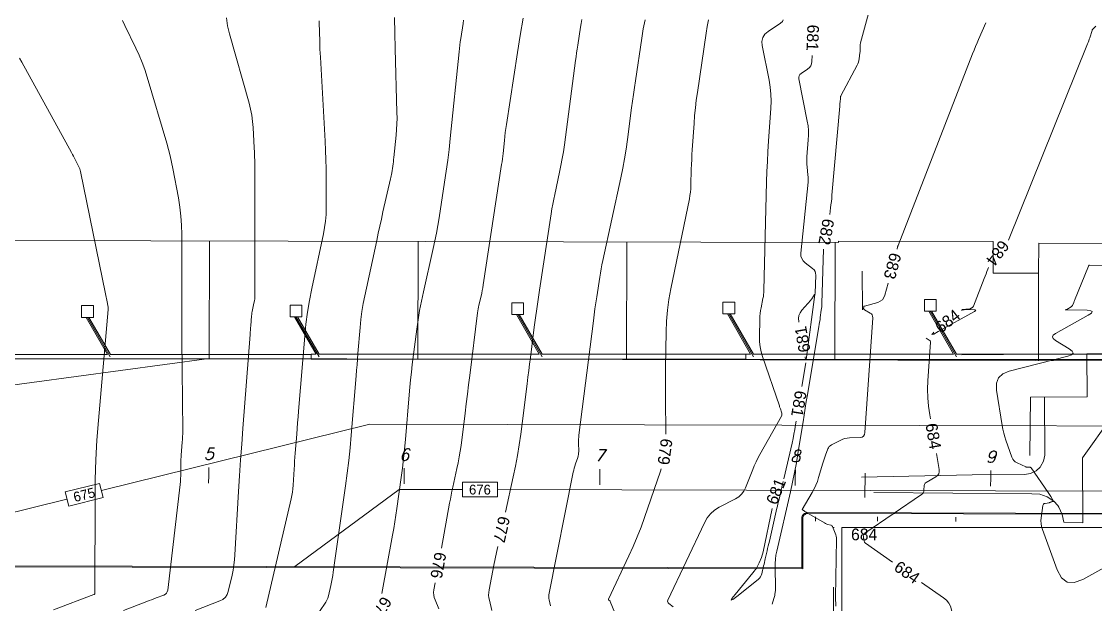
# Model space of a CAD drawing. Extents: x 9956 to 12723, y 9559 to 10903.
# Drawn here: x 10478 to 11028, y 10046 to 10344 of the extents above; entities that cross this region are included whole.
import ezdxf
from ezdxf.enums import TextEntityAlignment as Align

# ---------------------------------------------------------------- set-up
doc = ezdxf.new("R2010")
doc.units = 0
doc.header["$MEASUREMENT"] = 0
doc.linetypes.add('DGN Style 4', pattern=[121.953328, 60.938578, -30.469289, 0.076173, -30.469289])
doc.linetypes.add('DGN Style 6', pattern=[144.881468, 0.076173, -30.469289, 53.321255, -30.469289, 0.076173, -30.469289])
for name, color, linetype, lineweight in [('A-SITE-CARS', 7, 'Continuous', 0), ('A-SITE-FENC', 7, 'Continuous', 0), ('A-SITE-PLAY', 7, 'Continuous', 0), ('A-SITE-WATR', 7, 'Continuous', 0), ('A-SPOT', 7, 'Continuous', 0), ('G-ANNO-BRDR', 7, 'Continuous', 0), ('P-PVMT-JB', 7, 'Continuous', 0), ('PROJECT AREA', 7, 'Continuous', 0), ('x-SLAB EDGES', 7, 'Continuous', 0)]:
    doc.layers.add(name, color=color, linetype=linetype, lineweight=lineweight)
doc.styles.add('Style-Font 001', font='Font 001.shx')
doc.styles.add('Style-ITALICS', font='ITALICS.shx')
doc.styles.add('Style-WORKING', font='WORKING.shx')

msp = doc.modelspace()

# ---------------------------------------------------------------- linework, layer by layer
at = {"layer": 'A-SITE-CARS', "color": 7, "linetype": 'Continuous', "lineweight": 0}
for q in [(10897.77, 10035.74), (11124.43, 10085.05)]:
    msp.add_line((10897.77, 10085.05), q, dxfattribs=at)
at = {"layer": 'A-SITE-FENC', "color": 7, "linetype": 'Continuous', "lineweight": 0}
for p, q in [((10731.38, 10193.9), (10743.11, 10173.58)), ((10732.82, 10193.9), (10744.56, 10173.58)), ((10839.3, 10194.21), (10851.15, 10173.7)), ((10840.75, 10194.21), (10852.59, 10173.7)), ((10942.32, 10195.65), (10954.99, 10173.7)), ((10943.76, 10195.65), (10956.44, 10173.7)), ((10511.36, 10192.45), (10522.33, 10173.45)), ((10512.81, 10192.45), (10523.78, 10173.45)), ((10617.98, 10192.76), (10629.06, 10173.58)), ((10619.43, 10192.76), (10630.5, 10173.58)), ((10522.33, 10173.45), (10431.07, 10173.45)), ((10626.5, 10173.45), (10523.78, 10173.45)), ((10626.5, 10173.58), (10626.5, 10171.08)), ((10629.06, 10173.58), (10626.5, 10173.58)), ((10743.11, 10173.58), (10630.5, 10173.58)), ((10848.66, 10173.58), (10744.56, 10173.58)), ((10848.66, 10173.7), (10848.66, 10170.95)), ((10851.15, 10173.7), (10848.66, 10173.7)), ((10954.99, 10173.7), (10852.59, 10173.7)), ((11059.97, 10173.7), (10956.44, 10173.7)), ((10626.5, 10171.2), (10426.85, 10171.2)), ((10848.66, 10171.08), (10626.5, 10171.08)), ((11059.97, 10170.95), (10848.66, 10170.95))]:
    msp.add_line(p, q, dxfattribs=at)
at = {"layer": 'A-SITE-FENC', "color": 7, "linetype": 'DGN Style 4', "lineweight": 0}
for p, q in [((10732.1, 10193.9), (10744.56, 10172.33)), ((10840.03, 10194.21), (10852.66, 10172.33)), ((10943.04, 10195.65), (10956.51, 10172.33)), ((10512.07, 10192.45), (10523.69, 10172.33)), ((10618.7, 10192.76), (10630.5, 10172.33))]:
    msp.add_line(p, q, dxfattribs=at)
at = {"layer": 'A-SITE-FENC', "color": 7, "linetype": 'Continuous', "lineweight": 0, "flags": 128}
for points in [[(10729.1, 10199.9), (10735.1, 10199.9), (10735.1, 10193.9), (10729.1, 10193.9)], [(10837.03, 10200.21), (10843.03, 10200.21), (10843.03, 10194.21), (10837.03, 10194.21)], [(10940.04, 10195.65), (10946.04, 10195.65), (10946.04, 10201.65), (10940.04, 10201.65)], [(10509.08, 10198.45), (10515.08, 10198.45), (10515.08, 10192.45), (10509.08, 10192.45)], [(10615.7, 10198.76), (10621.7, 10198.76), (10621.7, 10192.76), (10615.7, 10192.76)]]:
    msp.add_lwpolyline(points, close=True, dxfattribs=at)
at = {"layer": 'A-SITE-PLAY', "color": 7, "lineweight": 0, "flags": 128}
msp.add_lwpolyline([(10959.19, 10173.27), (11023.08, 10173.85), (11023.22, 10151.81), (10994.27, 10151.63), (10994.03, 10121.81)], dxfattribs=at)
at = {"layer": 'A-SITE-WATR', "color": 7, "lineweight": 0}
msp.add_line((10964.43, 10112.02), (10907.94, 10110.72), dxfattribs=at)
at = {"layer": 'A-SITE-WATR', "color": 7, "linetype": 'Continuous', "lineweight": 0}
for p, q in [((10877.38, 10089.69), (10877.32, 10064.45)), ((10877.88, 10089.69), (10877.82, 10063.95)), ((11342.99, 10091.55), (10880.39, 10092.68)), ((11342.99, 10091.05), (10880.39, 10092.18)), ((10327.84, 10065.29), (10877.82, 10063.95)), ((10328.34, 10065.79), (10877.32, 10064.45))]:
    msp.add_line(p, q, dxfattribs=at)
at = {"layer": 'A-SITE-WATR', "color": 7, "lineweight": 0, "flags": 128}
for points in [[(10914.27, 10102.89), (10995.06, 10102.29), (10999.07, 10102.02), (11002.87, 10100.71), (11006.2, 10098.46), (11008.23, 10096.24), (11008.82, 10095.42), (11010.55, 10091.79), (11011.27, 10087.84), (11021.04, 10087.52), (11020.94, 10120.62), (11035.72, 10141.53), (11035.33, 10173.83), (11023.21, 10173.82)], [(11001.53, 10151.67), (11001.62, 10121.99), (11000.98, 10118.92), (10999.45, 10116.19), (10999.28, 10115.97), (10997.18, 10114.03), (10994.37, 10112.64), (10991.27, 10112.16), (10964.43, 10112.02)]]:
    msp.add_lwpolyline(points, dxfattribs=at)
at = {"layer": 'A-SITE-WATR', "color": 7, "linetype": 'Continuous', "lineweight": 0, "extrusion": (0, 0, -1)}
for radius in [3, 2.5]:
    msp.add_arc((-10880.38, 10089.68), radius, 0.1405, 90.1405, dxfattribs=at)
at = {"layer": 'A-SPOT', "color": 7, "linetype": 'Continuous', "lineweight": 0, "flags": 128}
msp.add_lwpolyline([(10897.16, 10630.62), (10328.85, 10632.02), (10328.88, 10642.02), (10253.88, 10642.2), (10253.7, 10567.2), (10263.7, 10567.18), (10262.88, 10232.19), (10896.18, 10230.64), (10896.18, 10231.41), (10975.18, 10231.22), (10975.14, 10215.11), (10998.47, 10215.06), (10998.51, 10230.39), (11582.82, 10228.96), (11583.64, 10563.94), (11593.64, 10563.92), (11593.82, 10638.91), (11518.83, 10639.1), (11518.8, 10629.1), (10977.16, 10630.43), (10977.16, 10629.66), (10897.16, 10629.85)], close=True, dxfattribs=at)
at = {"layer": 'G-ANNO-BRDR', "color": 43, "linetype": 'Continuous', "lineweight": 0}
for p, q in [((10574.49, 10231.43), (10574.34, 10171.43)), ((10681.15, 10231.17), (10681, 10171.17)), ((10787.81, 10230.91), (10787.66, 10170.91)), ((10894.47, 10230.64), (10894.33, 10170.64)), ((10998.47, 10215.06), (10998.36, 10170.39)), ((10884.38, 10088.29), (10884.38, 10090.56)), ((10916.09, 10088.27), (10916.09, 10090.55)), ((10956.09, 10088.13), (10956.09, 10090.41))]:
    msp.add_line(p, q, dxfattribs=at)
at = {"layer": 'G-ANNO-BRDR', "color": 43, "linetype": 'Continuous', "lineweight": 0, "flags": 128}
for points in [[(10891.61, 10244.93), (10892.08, 10248.39), (10892.28, 10250.01), (10892.47, 10251.63), (10892.64, 10253.26), (10892.79, 10254.89), (10896.73, 10300.43), (10896.77, 10300.91), (10896.81, 10301.38), (10896.85, 10301.86), (10896.89, 10302.34), (10897.07, 10304.4), (10897.08, 10304.48), (10897.09, 10304.57), (10897.1, 10304.66), (10897.12, 10304.74), (10897.17, 10305.03), (10897.18, 10305.09), (10897.2, 10305.15), (10897.21, 10305.2), (10897.23, 10305.26), (10897.28, 10305.45), (10897.29, 10305.48), (10897.31, 10305.52), (10897.32, 10305.56), (10897.34, 10305.6), (10905.67, 10321.31), (10906.04, 10322.09), (10906.34, 10322.89), (10906.55, 10323.72), (10906.7, 10324.58), (10907.06, 10327.58), (10907.12, 10328.1), (10907.16, 10328.61), (10907.18, 10329.13), (10907.19, 10329.65), (10907.2, 10331.34), (10907.22, 10331.7), (10907.25, 10332.06), (10907.31, 10332.41), (10907.4, 10332.76), (10915.05, 10360.95)], [(10530.47, 10042.62), (10542.49, 10047.25), (10543.69, 10047.71), (10544.88, 10048.17), (10546.08, 10048.62), (10547.28, 10049.08), (10551.2, 10050.56), (10551.95, 10050.95), (10552.51, 10051.48), (10552.89, 10052.16), (10553.09, 10052.98), (10559.45, 10107.03), (10559.6, 10108.52), (10559.71, 10110.02), (10559.78, 10111.51), (10559.8, 10113.01), (10559.8, 10117.91), (10559.82, 10118.96), (10559.85, 10120.01), (10559.91, 10121.06), (10559.99, 10122.11), (10560.56, 10128.67), (10560.66, 10130.08), (10560.73, 10131.49), (10560.77, 10132.9), (10560.78, 10134.31), (10560.39, 10181.26), (10560.33, 10188.52), (10560.3, 10195.78), (10560.28, 10203.04), (10560.28, 10210.31), (10560.3, 10234.77), (10560.2, 10239.48), (10559.88, 10244.16), (10559.33, 10248.82), (10558.57, 10253.47), (10555.73, 10268.6), (10555.09, 10271.83), (10554.35, 10275.04), (10553.54, 10278.24), (10552.65, 10281.41), (10542.65, 10315.27), (10541.44, 10319.05), (10540.07, 10322.77), (10538.54, 10326.43), (10536.86, 10330.03), (10531.09, 10341.68), (10529.96, 10344.21)], [(10583.1, 10345.6), (10583.72, 10341.44), (10584.7, 10337.31), (10594.7, 10301.88), (10595.48, 10298.82), (10596.08, 10295.73), (10596.51, 10292.62), (10596.77, 10289.47), (10597.35, 10279.15), (10597.46, 10276.94), (10597.54, 10274.73), (10597.59, 10272.52), (10597.61, 10270.3), (10597.68, 10204.16), (10597.65, 10203.05), (10597.57, 10201.95), (10597.42, 10200.86), (10597.22, 10199.77), (10596.46, 10196.23), (10596.31, 10195.47), (10596.18, 10194.7), (10596.08, 10193.93), (10596, 10193.16), (10595.59, 10188.1), (10595.5, 10187.02), (10595.41, 10185.93), (10595.33, 10184.85), (10595.24, 10183.76), (10591.55, 10135.68), (10590.95, 10127.64), (10590.39, 10119.59), (10589.87, 10111.53), (10589.38, 10103.48), (10587.51, 10071.12), (10587.3, 10068.51), (10586.98, 10065.91), (10586.55, 10063.33), (10586.01, 10060.77), (10584.06, 10052.42), (10583.48, 10050.77), (10582.57, 10049.41), (10581.34, 10048.32), (10579.79, 10047.52), (10567.12, 10042.65)], [(10630.52, 10344.01), (10630.55, 10342.99), (10630.82, 10333.51), (10630.89, 10331.48), (10630.97, 10329.45), (10631.06, 10327.42), (10631.17, 10325.39), (10633.57, 10282.45), (10633.8, 10277.75), (10633.97, 10273.04), (10634.07, 10268.33), (10634.11, 10263.62), (10634.13, 10248.23), (10634.05, 10244.94), (10633.79, 10241.67), (10633.36, 10238.42), (10632.75, 10235.19), (10626.73, 10207.12), (10625.53, 10201.1), (10624.54, 10195.04), (10623.74, 10188.95), (10623.14, 10182.84), (10619.98, 10144.48), (10619.74, 10141.54), (10619.51, 10138.6), (10619.27, 10135.66), (10619.05, 10132.72), (10618.31, 10123.11), (10618.16, 10121.05), (10618.01, 10118.99), (10617.88, 10116.93), (10617.75, 10114.87), (10617.28, 10106.64), (10617.14, 10104.88), (10616.92, 10103.14), (10616.63, 10101.4), (10616.27, 10099.68), (10603.27, 10044.14)], [(10669.14, 10345.66), (10669.23, 10337.73), (10669.41, 10329.81), (10670.35, 10297.2), (10670.38, 10294.27), (10670.32, 10291.35), (10670.17, 10288.44), (10669.92, 10285.53), (10668.75, 10274.13), (10668.63, 10273.04), (10668.5, 10271.95), (10668.35, 10270.86), (10668.19, 10269.77), (10667.65, 10266.23), (10667.53, 10265.47), (10667.39, 10264.72), (10667.24, 10263.96), (10667.07, 10263.21), (10663.18, 10246.32), (10662.36, 10242.7), (10661.54, 10239.07), (10660.74, 10235.44), (10659.96, 10231.81), (10653.88, 10203.5), (10653.08, 10199.48), (10652.42, 10195.45), (10651.89, 10191.39), (10651.49, 10187.32), (10650.39, 10173.98), (10650.15, 10171.12), (10649.92, 10168.26), (10649.68, 10165.4), (10649.45, 10162.54), (10646.94, 10132.26), (10646.36, 10125.78), (10645.68, 10119.31), (10644.9, 10112.85), (10644.03, 10106.4), (10637.73, 10062.16), (10637.47, 10060.48), (10637.18, 10058.82), (10636.85, 10057.16), (10636.49, 10055.5), (10635.25, 10050.11), (10634.93, 10048.98), (10634.51, 10047.89), (10633.99, 10046.85), (10633.36, 10045.85), (10629.61, 10040.46)], [(10734.82, 10345.27), (10733.42, 10336.52), (10732.04, 10327.77), (10726.32, 10290.96), (10726.02, 10288.95), (10725.74, 10286.93), (10725.49, 10284.91), (10725.27, 10282.88), (10724.59, 10276.25), (10724.44, 10274.83), (10724.27, 10273.42), (10724.08, 10272), (10723.87, 10270.59), (10714.43, 10209.02), (10714.2, 10207.59), (10713.94, 10206.17), (10713.66, 10204.75), (10713.34, 10203.34), (10712.28, 10198.73), (10712.07, 10197.74), (10711.88, 10196.74), (10711.72, 10195.74), (10711.58, 10194.74), (10707.59, 10162.74), (10706.99, 10157.94), (10706.38, 10153.13), (10705.78, 10148.33), (10705.17, 10143.52), (10703.09, 10127.05), (10702.68, 10124.08), (10702.2, 10121.13), (10701.65, 10118.19), (10701.03, 10115.26), (10698.91, 10105.72), (10698.46, 10103.67), (10698.04, 10101.62), (10697.63, 10099.56), (10697.25, 10097.5), (10693.11, 10074.58)], [(10764.86, 10344.66), (10764.55, 10342.7), (10764.24, 10340.74), (10762.81, 10331.55), (10762.51, 10329.59), (10762.22, 10327.62), (10761.94, 10325.64), (10761.67, 10323.67), (10755.94, 10280.65), (10755.43, 10277.12), (10754.86, 10273.61), (10754.21, 10270.11), (10753.49, 10266.62), (10751.02, 10255.24), (10750.51, 10252.8), (10750.04, 10250.36), (10749.6, 10247.9), (10749.2, 10245.44), (10743.2, 10206.37), (10742.49, 10201.63), (10741.81, 10196.89), (10741.16, 10192.15), (10740.55, 10187.4), (10738.6, 10171.87), (10738.18, 10168.54), (10737.76, 10165.22), (10737.34, 10161.89), (10736.92, 10158.56), (10733.66, 10132.79), (10732.9, 10127.28), (10732.01, 10121.79), (10730.99, 10116.32), (10729.84, 10110.88), (10725.82, 10092.84)], [(10748.92, 10044.97), (10748.14, 10048.06), (10748.01, 10048.72), (10747.95, 10049.39), (10747.98, 10050.06), (10748.07, 10050.73), (10760.49, 10113.31), (10760.72, 10114.38), (10760.99, 10115.44), (10761.29, 10116.48), (10761.62, 10117.52), (10762.79, 10120.89), (10763, 10121.62), (10763.15, 10122.35), (10763.24, 10123.1), (10763.26, 10123.86), (10763.21, 10128.35), (10763.21, 10129.31), (10763.25, 10130.27), (10763.32, 10131.23), (10763.42, 10132.18), (10770.76, 10190.66), (10771.16, 10193.73), (10771.58, 10196.8), (10772.02, 10199.87), (10772.48, 10202.93), (10774.02, 10212.93), (10774.36, 10215.08), (10774.74, 10217.21), (10775.15, 10219.34), (10775.59, 10221.46), (10784.78, 10263.78), (10785.79, 10268.66), (10786.69, 10273.54), (10787.5, 10278.45), (10788.2, 10283.37), (10790.35, 10299.49), (10790.82, 10302.94), (10791.29, 10306.39), (10791.78, 10309.84), (10792.28, 10313.29), (10795.48, 10335.16), (10796.25, 10339.83), (10797.19, 10344.47)], [(10829.65, 10344.51), (10828.96, 10341.07), (10828.39, 10337.6), (10823.96, 10307.37), (10823.42, 10303.44), (10822.96, 10299.5), (10822.57, 10295.56), (10822.26, 10291.6), (10821.33, 10278.14), (10821.17, 10275.63), (10821.04, 10273.13), (10820.93, 10270.62), (10820.86, 10268.11), (10820.65, 10259.92), (10820.57, 10258.17), (10820.41, 10256.43), (10820.17, 10254.69), (10819.86, 10252.97), (10810.42, 10206.95), (10809.43, 10201.52), (10808.7, 10196.06), (10808.22, 10190.58), (10808, 10185.06), (10807.67, 10167.01), (10807.61, 10163.14), (10807.59, 10159.27), (10807.59, 10155.4), (10807.63, 10151.53), (10807.87, 10132.76)], [(10926.06, 10227.38), (10926.34, 10228.47), (10926.36, 10228.52), (10926.37, 10228.57), (10926.39, 10228.62), (10926.41, 10228.68), (10926.5, 10228.91), (10926.51, 10228.92), (10926.51, 10228.92), (10926.51, 10228.92), (10926.51, 10228.93), (10926.51, 10228.93), (10926.51, 10228.94), (10926.51, 10228.94), (10926.51, 10228.94), (10926.52, 10228.94), (10926.52, 10228.94), (10926.52, 10228.94), (10926.52, 10228.94), (10926.52, 10228.94), (10926.52, 10228.95), (10926.58, 10229.09), (10926.6, 10229.12), (10926.61, 10229.16), (10926.62, 10229.19), (10926.63, 10229.22), (10964.73, 10327.19), (10965.45, 10329.03), (10966.2, 10330.86), (10966.95, 10332.68), (10967.73, 10334.5), (10971.39, 10342.97)], [(11027.69, 10341.22), (11027.43, 10340.97), (11027.17, 10340.72), (11026.3, 10339.92), (11026.13, 10339.73), (11025.99, 10339.54), (11025.87, 10339.32), (11025.78, 10339.09), (11024.63, 10335.34), (11024.37, 10334.54), (11024.1, 10333.75), (11023.81, 10332.96), (11023.51, 10332.18), (10983.09, 10231.89)], [(10882.63, 10326.34), (10882.51, 10323.15), (10882.34, 10321.98), (10881.92, 10320.95), (10881.26, 10320.06), (10880.35, 10319.31), (10876.96, 10317.08), (10876.35, 10316.55), (10875.96, 10315.94), (10875.79, 10315.22), (10875.85, 10314.42), (10880.14, 10292.7), (10880.53, 10290.32), (10880.75, 10287.93), (10880.8, 10285.53), (10880.69, 10283.12), (10880, 10274.42), (10879.93, 10273.14), (10879.91, 10271.86), (10879.96, 10270.58), (10880.07, 10269.3), (10880.52, 10265.12), (10880.59, 10264.23), (10880.62, 10263.33), (10880.6, 10262.44), (10880.54, 10261.54), (10876.92, 10225.18), (10876.94, 10223.75), (10877.29, 10222.48), (10877.98, 10221.35), (10879, 10220.36), (10882.89, 10217.37), (10883.62, 10216.68), (10884.13, 10215.88), (10884.42, 10214.99), (10884.49, 10213.99), (10884.19, 10204.76)], [(10862.16, 10045.82), (10863.08, 10048.71), (10863.24, 10049.26), (10863.38, 10049.82), (10863.49, 10050.38), (10863.59, 10050.94), (10863.86, 10052.79), (10863.92, 10053.19), (10863.95, 10053.59), (10863.96, 10053.99), (10863.96, 10054.39), (10863.7, 10064.5), (10863.72, 10066.66), (10863.87, 10068.8), (10864.15, 10070.93), (10864.57, 10073.05), (10871.59, 10103.36), (10872.67, 10108.24), (10873.67, 10113.13), (10874.58, 10118.04), (10875.41, 10122.96), (10877.98, 10139.07), (10878.53, 10142.53), (10879.09, 10145.98), (10879.66, 10149.43), (10880.24, 10152.88), (10886.12, 10187.7), (10886.31, 10188.87), (10886.49, 10190.03), (10886.67, 10191.2), (10886.83, 10192.37), (10887.34, 10196.2), (10887.44, 10197.02), (10887.52, 10197.84), (10887.58, 10198.67), (10887.61, 10199.49), (10888.51, 10227.27)], [(10972.86, 10217.92), (10972.54, 10217.14), (10972.05, 10215.93), (10971.57, 10214.73), (10971.09, 10213.52), (10970.61, 10212.3), (10965.09, 10198.12), (10964.99, 10197.92), (10964.86, 10197.73), (10964.7, 10197.57), (10964.51, 10197.44), (10963.86, 10197.03), (10963.71, 10196.96), (10963.56, 10196.9), (10963.41, 10196.85), (10963.25, 10196.83), (10959.19, 10196.47)], [(10877.47, 10094.21), (10882.67, 10103), (10883.68, 10104.83), (10884.56, 10106.71), (10885.33, 10108.64), (10885.97, 10110.62), (10888.11, 10117.96), (10888.42, 10118.97), (10888.74, 10119.98), (10889.08, 10120.97), (10889.45, 10121.96), (10890.65, 10125.19), (10890.96, 10125.84), (10891.37, 10126.39), (10891.88, 10126.86), (10892.49, 10127.24), (10897.3, 10129.7), (10898.35, 10130.17), (10899.43, 10130.52), (10900.54, 10130.75), (10901.68, 10130.86), (10907.13, 10131.11), (10908.16, 10131.31), (10908.92, 10131.78), (10909.41, 10132.53), (10909.63, 10133.55), (10913.63, 10192.23), (10913.59, 10193), (10913.35, 10193.66), (10912.93, 10194.22), (10912.31, 10194.67), (10909.37, 10196.31), (10909.19, 10196.44), (10909.07, 10196.59), (10909, 10196.78), (10908.99, 10197), (10909.03, 10197.76), (10909.06, 10197.9), (10909.12, 10198.02), (10909.22, 10198.11), (10909.36, 10198.17), (10916.16, 10200.1), (10917.48, 10200.64), (10918.54, 10201.45), (10919.32, 10202.52), (10919.84, 10203.85), (10921.46, 10209.98)], [(10875.88, 10190.04), (10875.83, 10190.31), (10875.67, 10191.9), (10875.87, 10193.4), (10876.44, 10194.8), (10877.37, 10196.11), (10881.92, 10201.25), (10882.23, 10201.62), (10882.52, 10202), (10882.8, 10202.4), (10883.05, 10202.81), (10883.85, 10204.18), (10883.99, 10204.39), (10884.08, 10204.45), (10884.12, 10204.35), (10884.1, 10204.09)], [(10884.1, 10204.09), (10879.8, 10172.05), (10879.61, 10170.97), (10879.43, 10170.61), (10879.24, 10170.97), (10879.06, 10172.05), (10879.03, 10172.33)], [(10965.64, 10195.48), (10947.14, 10185.16), (10944.8, 10183.94), (10943.91, 10183.7), (10944.47, 10184.44), (10944.94, 10184.85)], [(10959.06, 10195.97), (10959.32, 10196.08), (10960.41, 10196.35), (10961.56, 10196.41), (10965.43, 10196.33), (10966.06, 10196.26), (10966.31, 10196.1), (10966.17, 10195.84), (10965.64, 10195.48)], [(10943.11, 10140.61), (10942.75, 10142.7), (10942.13, 10147.03), (10941.77, 10151.37), (10941.67, 10155.72), (10941.84, 10160.09), (10943.18, 10179.74), (10943.16, 10180.1), (10943.05, 10180.41), (10942.86, 10180.67), (10942.57, 10180.88), (10941.02, 10181.74)], [(10438.07, 10153.04), (10574.34, 10171.43), (11349.23, 10169.53)], [(10877.39, 10157.16), (10879.42, 10169.18)], [(10868.12, 10109.89), (10872.37, 10128.22), (10872.88, 10130.53), (10873.35, 10132.84), (10873.78, 10135.16), (10874.17, 10137.48), (10874.48, 10139.39)], [(10909.67, 10082.12), (10938.51, 10101.87), (10939.05, 10102.32), (10939.44, 10102.86), (10939.7, 10103.47), (10939.81, 10104.16), (10939.95, 10106.55), (10940.04, 10107.03), (10940.22, 10107.45), (10940.51, 10107.8), (10940.9, 10108.09), (10945.91, 10111.02), (10946.82, 10111.72), (10947.41, 10112.57), (10947.68, 10113.57), (10947.63, 10114.72), (10946.21, 10122.88)], [(10574.06, 10115.69), (10574.05, 10111.69), (10574.03, 10107.69)], [(10674.06, 10115.32), (10674.04, 10111.32), (10674.03, 10107.32)], [(10774.06, 10114.95), (10774.04, 10110.95), (10774.03, 10106.95)], [(10805.47, 10115.01), (10805.15, 10113.93), (10796.95, 10090.16), (10795.16, 10085.18), (10793.23, 10080.25), (10791.17, 10075.38), (10788.98, 10070.56), (10778.57, 10048.51), (10778.53, 10048.37), (10778.53, 10048.24), (10778.59, 10048.12), (10778.69, 10048.01), (10779.12, 10047.68), (10779.2, 10047.6), (10779.28, 10047.52), (10779.34, 10047.42), (10779.39, 10047.32), (10781.71, 10041.48)], [(10874.06, 10114.58), (10874.04, 10110.58), (10874.03, 10106.58)], [(10973.95, 10114.21), (10973.94, 10110.21), (10973.92, 10106.21)], [(10867.8, 10108.49), (10867.43, 10106.89), (10867.31, 10106.39), (10867.2, 10105.9), (10867.08, 10105.41), (10866.97, 10104.91), (10865.72, 10099.51), (10865.45, 10098.35), (10865.18, 10097.2), (10864.91, 10096.04), (10864.65, 10094.88), (10860.77, 10078.12), (10860.48, 10076.86), (10860.18, 10075.61), (10859.89, 10074.35), (10859.6, 10073.1), (10858.65, 10069), (10858.45, 10068.12), (10858.25, 10067.24), (10858.04, 10066.36), (10857.84, 10065.48), (10856.89, 10061.38), (10856.62, 10060.54), (10856.23, 10059.78), (10855.72, 10059.1), (10855.07, 10058.5)], [(10618.06, 10065.08), (10671.42, 10104.52)], [(10671.42, 10104.52), (10703.81, 10104.45)], [(10721.72, 10104.4), (11294.63, 10103)], [(10855.07, 10058.5), (10844.18, 10049.81), (10842.14, 10048.3), (10841.3, 10047.96), (10841.65, 10048.79), (10843.2, 10050.81), (10852.34, 10061.9), (10854.13, 10064.35), (10855.6, 10066.96), (10856.74, 10069.74), (10857.54, 10072.67), (10862.26, 10094.72)], [(10877.47, 10094.21), (10878.7, 10093.37), (10878.97, 10093.19), (10879.24, 10093.01), (10879.51, 10092.85), (10879.79, 10092.68), (10888.99, 10087.39), (10889.39, 10087.17), (10889.81, 10086.98), (10890.24, 10086.82), (10890.68, 10086.68), (10892.15, 10086.28), (10892.44, 10086.17), (10892.68, 10086), (10892.87, 10085.78), (10893.02, 10085.51), (10894.46, 10082.1), (10894.73, 10081.36), (10894.92, 10080.6), (10895.02, 10079.83), (10895.05, 10079.05), (10894.67, 10049.42), (10894.74, 10044.92)], [(10923.8, 10067.34), (10909.94, 10077.02), (10909.7, 10077.23), (10909.5, 10077.47), (10909.35, 10077.75), (10909.26, 10078.05), (10909.01, 10079.24), (10908.98, 10079.41), (10908.96, 10079.58), (10908.94, 10079.75), (10908.94, 10079.92), (10908.95, 10080.56), (10908.95, 10080.64), (10908.94, 10080.71), (10908.92, 10080.78), (10908.89, 10080.86), (10908.78, 10081.13), (10908.77, 10081.16), (10908.76, 10081.19), (10908.76, 10081.22), (10908.77, 10081.25), (10908.79, 10081.36), (10908.8, 10081.37), (10908.8, 10081.38), (10908.8, 10081.39), (10908.8, 10081.4), (10908.82, 10081.42), (10908.82, 10081.43), (10908.82, 10081.44), (10908.83, 10081.44), (10908.83, 10081.45), (10908.91, 10081.55)], [(10909.24, 10081.52), (10908.97, 10081.55), (10908.94, 10081.55), (10908.94, 10081.56), (10908.94, 10081.57), (10908.96, 10081.59), (10909.04, 10081.64), (10909.06, 10081.65), (10909.08, 10081.66), (10909.1, 10081.67), (10909.11, 10081.69), (10909.51, 10082), (10909.57, 10082.04), (10909.6, 10082.05), (10909.61, 10082.01), (10909.58, 10081.94), (10909.42, 10081.62), (10909.38, 10081.57), (10909.35, 10081.54), (10909.3, 10081.52), (10909.24, 10081.52)], [(10721.92, 10075.27), (10721.28, 10072.31), (10720.61, 10069.05), (10719.95, 10065.78), (10717.45, 10053.2), (10717.26, 10051.85), (10717.22, 10050.52), (10717.33, 10049.18), (10717.59, 10047.85), (10718.91, 10042.59)], [(10689.91, 10056.87), (10689.24, 10053.14), (10689.09, 10051.83), (10689.14, 10050.54), (10689.37, 10049.27), (10689.79, 10048.03), (10691.7, 10043.48)], [(10952.17, 10025.78), (10952.18, 10025.95), (10952.19, 10025.99), (10952.2, 10026.02), (10952.21, 10026.05), (10952.23, 10026.08), (10952.7, 10026.81), (10952.8, 10026.97), (10952.9, 10027.12), (10953, 10027.28), (10953.1, 10027.43), (10955.26, 10030.72), (10955.65, 10031.44), (10955.87, 10032.19), (10955.94, 10032.97), (10955.84, 10033.78), (10953.91, 10042.94), (10953.34, 10044.8), (10952.47, 10046.46), (10951.28, 10047.92), (10949.79, 10049.17), (10938.55, 10057.02)]]:
    msp.add_lwpolyline(points, dxfattribs=at)
msp.add_lwpolyline([(10703.8, 10100.7), (10721.71, 10100.65), (10721.73, 10108.15), (10703.82, 10108.2)], close=True, dxfattribs=at)
at = {"layer": 'P-PVMT-JB', "color": 7, "linetype": 'DGN Style 6', "lineweight": 0}
for p, q in [((11285.61, 10085.12), (10893.61, 10085.12)), ((10893.61, 10085.12), (10893.61, 10039.12))]:
    msp.add_line(p, q, dxfattribs=at)
at = {"layer": 'PROJECT AREA', "color": 43, "linetype": 'Continuous', "lineweight": 0, "flags": 128}
for points in [[(10704.44, 10344.28), (10704.19, 10342.67), (10702.97, 10334.88), (10702.72, 10333.21), (10702.5, 10331.54), (10702.29, 10329.86), (10702.11, 10328.18), (10697.57, 10283.92), (10696.96, 10278.3), (10696.27, 10272.7), (10695.52, 10267.1), (10694.7, 10261.51), (10691.9, 10243.26), (10691.27, 10239.35), (10690.56, 10235.46), (10689.78, 10231.59), (10688.93, 10227.72), (10683.83, 10205.57), (10682.8, 10200.81), (10681.89, 10196.03), (10681.1, 10191.23), (10680.44, 10186.4), (10678.19, 10168.34), (10677.73, 10164.47), (10677.3, 10160.59), (10676.92, 10156.71), (10676.58, 10152.83), (10674.69, 10129.98), (10674.25, 10125.11), (10673.74, 10120.25), (10673.16, 10115.39), (10672.5, 10110.55), (10670.25, 10094.72), (10669.75, 10091.34), (10669.22, 10087.95), (10668.66, 10084.58), (10668.06, 10081.2), (10662.66, 10051.27)], [(10811.55, 10044.46), (10809.35, 10046.17), (10808.97, 10046.56), (10808.77, 10046.99), (10808.75, 10047.47), (10808.91, 10047.98), (10827.56, 10087.49), (10828.96, 10089.94), (10830.69, 10092.07), (10832.75, 10093.88), (10835.15, 10095.37), (10843.53, 10099.72), (10845.2, 10100.77), (10846.59, 10102.06), (10847.73, 10103.58), (10848.6, 10105.35), (10852.26, 10114.65), (10853.07, 10116.63), (10853.95, 10118.58), (10854.9, 10120.5), (10855.91, 10122.38), (10866.9, 10142.01), (10867.11, 10142.5), (10867.2, 10143), (10867.19, 10143.5), (10867.05, 10144.02), (10866.43, 10145.71), (10866.29, 10146.07), (10866.16, 10146.44), (10866.03, 10146.8), (10865.91, 10147.17), (10857.3, 10172.41), (10856.58, 10174.87), (10856.07, 10177.36), (10855.79, 10179.88), (10855.73, 10182.44), (10855.89, 10191.52), (10855.95, 10192.99), (10856.08, 10194.46), (10856.28, 10195.91), (10856.54, 10197.36), (10857.51, 10202.09), (10857.69, 10203.1), (10857.83, 10204.12), (10857.93, 10205.15), (10857.97, 10206.18), (10859.36, 10261.78), (10859.52, 10266.94), (10859.74, 10272.11), (10860.01, 10277.27), (10860.34, 10282.42), (10861.5, 10299.27), (10861.63, 10302.87), (10861.53, 10306.46), (10861.18, 10310.03), (10860.6, 10313.58), (10857.1, 10331.32), (10856.94, 10333.5), (10857.4, 10335.43), (10858.45, 10337.1), (10860.11, 10338.52), (10866.52, 10342.75), (10867.54, 10343.62), (10867.82, 10344.42)], [(10477.38, 10324.97), (10478.49, 10322.87), (10503.82, 10276.65), (10504.34, 10275.71), (10504.85, 10274.76), (10505.36, 10273.81), (10505.87, 10272.86), (10507.53, 10269.75), (10507.86, 10269.08), (10508.14, 10268.38), (10508.37, 10267.67), (10508.54, 10266.94), (10521.33, 10204.41), (10521.49, 10203.63), (10521.64, 10202.84), (10521.79, 10202.06), (10521.94, 10201.28), (10522.61, 10197.74), (10522.62, 10197.67), (10522.63, 10197.61), (10522.63, 10197.55), (10522.63, 10197.48), (10522.63, 10197.27), (10522.63, 10197.23), (10522.63, 10197.19), (10522.63, 10197.14), (10522.63, 10197.1), (10522.63, 10196.76), (10522.63, 10196.69), (10522.63, 10196.62), (10522.63, 10196.55), (10522.62, 10196.47), (10517.7, 10139.68), (10516.93, 10129.64), (10516.39, 10119.59), (10516.05, 10109.52), (10515.94, 10099.45), (10515.89, 10052.9), (10515.89, 10052.66), (10515.88, 10052.43), (10515.86, 10052.2), (10515.84, 10051.96), (10515.75, 10051.2), (10515.71, 10051.05), (10515.64, 10050.93), (10515.54, 10050.83), (10515.4, 10050.76), (10494.63, 10042.91)], [(11045.64, 10072.13), (11021.02, 10058.54), (11016.67, 10056.9), (11013.04, 10057.17), (11010.13, 10059.35), (11007.93, 10063.44), (11000.41, 10084.1), (10999.98, 10085.56), (10999.72, 10087.05), (10999.65, 10088.55), (10999.77, 10090.07), (11000.6, 10096.22), (11000.72, 10096.67), (11000.96, 10097.02), (11001.3, 10097.26), (11001.74, 10097.39), (11003.85, 10097.74), (11003.97, 10097.76), (11004.09, 10097.79), (11004.2, 10097.83), (11004.32, 10097.87), (11004.69, 10098.04), (11004.77, 10098.07), (11004.85, 10098.1), (11004.93, 10098.13), (11005.01, 10098.16), (11005.39, 10098.28), (11005.47, 10098.3), (11005.55, 10098.32), (11005.63, 10098.34), (11005.71, 10098.36), (11006.05, 10098.43), (11006.11, 10098.45), (11006.14, 10098.48), (11006.14, 10098.53), (11006.12, 10098.59), (11004.62, 10100.93), (11004.3, 10101.43), (11003.97, 10101.93), (11003.64, 10102.42), (11003.3, 10102.91), (10994.57, 10115.5), (10994.39, 10115.7), (10994.18, 10115.84), (10993.94, 10115.92), (10993.67, 10115.93), (10992.73, 10115.87), (10992.53, 10115.87), (10992.33, 10115.89), (10992.14, 10115.94), (10991.95, 10116.01), (10987.43, 10118.09), (10986.53, 10118.61), (10985.79, 10119.26), (10985.21, 10120.06), (10984.78, 10121), (10981.76, 10129.61), (10981.15, 10131.47), (10980.64, 10133.35), (10980.2, 10135.25), (10979.86, 10137.17), (10977, 10155.28), (10976.94, 10158.79), (10977.99, 10161.58), (10980.14, 10163.64), (10983.4, 10164.96), (11013.47, 10172.58), (11015.33, 10173.28), (11016.05, 10174.15), (11015.62, 10175.2), (11014.06, 10176.42), (11007.06, 10180.7), (11005.95, 10181.6), (11005.58, 10182.5), (11005.98, 10183.37), (11007.14, 10184.24), (11023.88, 10193.58), (11025.44, 10194.63), (11025.85, 10195.39), (11025.13, 10195.87), (11023.27, 10196.06), (11012.18, 10196.32), (11012.08, 10196.32), (11012.05, 10196.33), (11012.08, 10196.34), (11012.18, 10196.35), (11012.6, 10196.38), (11012.69, 10196.4), (11012.78, 10196.42), (11012.86, 10196.45), (11012.94, 10196.5), (11015.05, 10197.8), (11015.35, 10198.01), (11015.6, 10198.27), (11015.81, 10198.56), (11015.97, 10198.9), (11016.42, 10200.05), (11016.51, 10200.29), (11016.61, 10200.54), (11016.71, 10200.78), (11016.81, 10201.03), (11024.03, 10218.65), (11024.05, 10218.71), (11024.08, 10218.76), (11024.11, 10218.82), (11024.15, 10218.87), (11024.26, 10219.04), (11024.29, 10219.07), (11024.32, 10219.09), (11024.36, 10219.1), (11024.4, 10219.11), (11032.84, 10218.8)], [(10329.09, 10148.56), (10333.16, 10094.8), (10364.34, 10065.7), (10501.58, 10099.62)], [(10519.2, 10103.98), (10656.44, 10137.89), (11358.86, 10136.17)]]:
    msp.add_lwpolyline(points, dxfattribs=at)
msp.add_lwpolyline([(10502.48, 10095.98), (10520.1, 10100.34), (10518.3, 10107.62), (10500.68, 10103.26)], close=True, dxfattribs=at)
at = {"layer": 'x-SLAB EDGES', "color": 7, "lineweight": 0}
for p, q in [((10908.24, 10216.07), (10908.43, 10196.27)), ((10909.76, 10112.85), (10909.51, 10100.44))]:
    msp.add_line(p, q, dxfattribs=at)

# ---------------------------------------------------------------- texts
at = {"layer": 'G-ANNO-BRDR', "color": 43, "linetype": 'Continuous', "lineweight": 0}
for s, height, rotation, style, p in [('681', 6, 267.8235, 'Style-Font 001', (10882.98, 10335.33)), ('682', 6, 260.043, 'Style-Font 001', (10889.91, 10236.11)), ('684', 6, 233.7833, 'Style-Font 001', (10977.52, 10225.28)), ('683', 6, 255.2076, 'Style-Font 001', (10923.76, 10218.68)), ('684', 6, 38.2139, 'Style-Font 001', (10951.9, 10190.56)), ('681', 6, 100.0668, 'Style-Font 001', (10877.72, 10181.23)), ('681', 6, 260.6888, 'Style-Font 001', (10875.9, 10148.28)), ('684', 6, 279.8854, 'Style-Font 001', (10944.66, 10131.74)), ('679', 6, 262.2837, 'Style-Font 001', (10807.43, 10123.78)), ('676', 5, 359.8595, 'Style-WORKING', (10712.77, 10104.42)), ('681', 6, 68.1065, 'Style-Font 001', (10864.15, 10103.52)), ('677', 6, 257.472, 'Style-Font 001', (10723.86, 10084.06)), ('676', 6, 259.7601, 'Style-Font 001', (10691.51, 10065.73)), ('684', 6, 325.0479, 'Style-Font 001', (10931.17, 10062.18))]:
    msp.add_text(s, height=height, rotation=rotation, dxfattribs=dict(at, style=style)).set_placement(p, align=Align.MIDDLE_CENTER)
at = {"layer": 'G-ANNO-BRDR', "color": 43, "linetype": 'Continuous', "lineweight": 0, "style": 'Style-ITALICS'}
for s, p in [('5', (10574.08, 10119.69)), ('6', (10674.07, 10119.32)), ('7', (10774.07, 10118.95)), ('8', (10874.07, 10118.58)), ('9', (10974.07, 10118.21))]:
    msp.add_text(s, height=6, rotation=359.7868, dxfattribs=at).set_placement(p, align=Align.CENTER)
at = {"layer": 'G-ANNO-BRDR', "color": 43, "linetype": 'Continuous', "lineweight": 0, "style": 'Style-Font 001'}
msp.add_text('684', height=6, dxfattribs=at).set_placement((10909.24, 10081.52), align=Align.MIDDLE_CENTER)
at = {"layer": 'PROJECT AREA', "color": 43, "linetype": 'Continuous', "lineweight": 0}
for height, rotation, style, p in [(5, 13.882, 'Style-WORKING', (10510.39, 10101.8)), (6, 239.9916, 'Style-Font 001', (10662.07, 10043.02))]:
    msp.add_text('675', height=height, rotation=rotation, dxfattribs=dict(at, style=style)).set_placement(p, align=Align.MIDDLE_CENTER)

doc.saveas('drawing.dxf')
